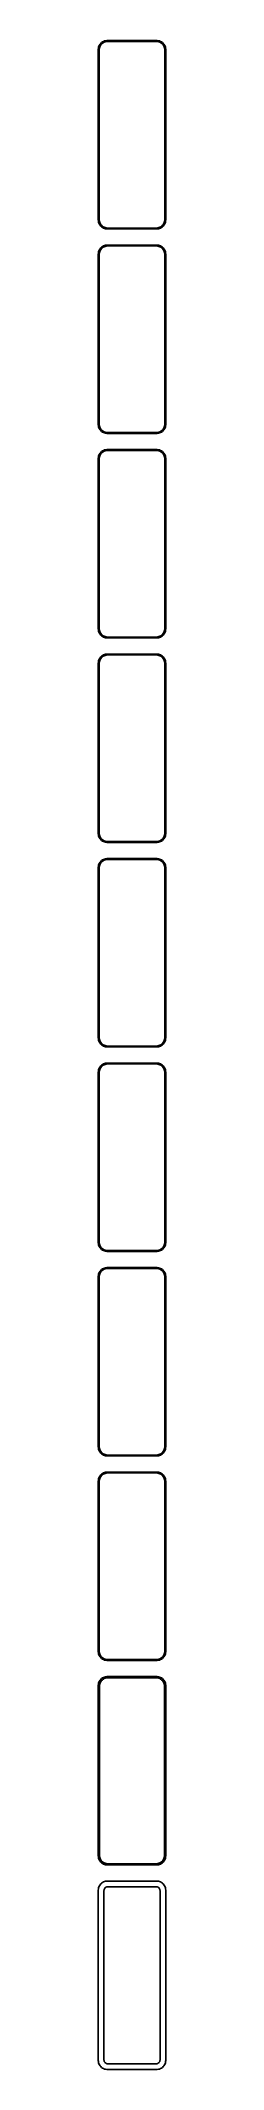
# Model space of a CAD drawing. Header units: metres. Extents: x -19 to 19, y 1088 to 2218.
import ezdxf

# ---------------------------------------------------------------- set-up
doc = ezdxf.new("R2010")
doc.units = ezdxf.units.M

msp = doc.modelspace()

# ---------------------------------------------------------------- linework, layer by layer
for p, q in [((-17.3948, 2216.92), (-17.7951, 2216.44)), ((-16.9371, 2217.35), (-17.3948, 2216.92)), ((-16.9626, 2216.5), (-16.5278, 2216.91)), ((-16.4291, 2217.72), (-16.9371, 2217.35)), ((-16.5278, 2216.91), (-16.0452, 2217.26)), ((-15.8789, 2218.02), (-16.4291, 2217.72)), ((-16.0452, 2217.26), (-15.5224, 2217.55)), ((-15.2951, 2218.26), (-15.8789, 2218.02)), ((-15.5224, 2217.55), (-14.9678, 2217.77)), ((-14.6869, 2218.41), (-15.2951, 2218.26)), ((-14.9678, 2217.77), (-14.3901, 2217.92)), ((-14.0639, 2218.49), (-14.6869, 2218.41)), ((-14.3901, 2217.92), (-13.7982, 2217.99)), ((14.0639, 2218.49), (-14.0639, 2218.49)), ((-13.7982, 2217.99), (13.7982, 2217.99)), ((13.7982, 2217.99), (14.3901, 2217.92)), ((14.6869, 2218.41), (14.0639, 2218.49)), ((14.3901, 2217.92), (14.9678, 2217.77)), ((15.2951, 2218.26), (14.6869, 2218.41)), ((14.9678, 2217.77), (15.5224, 2217.55)), ((15.8789, 2218.02), (15.2951, 2218.26)), ((15.5224, 2217.55), (16.0452, 2217.26)), ((16.4291, 2217.72), (15.8789, 2218.02)), ((16.0452, 2217.26), (16.5278, 2216.91)), ((16.9371, 2217.35), (16.4291, 2217.72)), ((16.5278, 2216.91), (16.9626, 2216.5)), ((17.3948, 2216.92), (16.9371, 2217.35)), ((17.7951, 2216.44), (17.3948, 2216.92)), ((-18.7106, 2214.13), (-18.75, 2213.5)), ((-18.75, 2213.5), (-18.75, 2118.5)), ((-18.5929, 2214.74), (-18.7106, 2214.13)), ((-18.3989, 2215.34), (-18.5929, 2214.74)), ((-18.1315, 2215.91), (-18.3989, 2215.34)), ((-18.25, 2213.25), (-18.2125, 2213.85)), ((-18.25, 2118.75), (-18.25, 2213.25)), ((-18.2125, 2213.85), (-18.1008, 2214.43)), ((-17.7951, 2216.44), (-18.1315, 2215.91)), ((-18.1008, 2214.43), (-17.9164, 2215)), ((-17.9164, 2215), (-17.6624, 2215.54)), ((-17.6624, 2215.54), (-17.3428, 2216.04)), ((-17.3428, 2216.04), (-16.9626, 2216.5)), ((16.9626, 2216.5), (17.3428, 2216.04)), ((17.3428, 2216.04), (17.6624, 2215.54)), ((17.6624, 2215.54), (17.9164, 2215)), ((18.1315, 2215.91), (17.7951, 2216.44)), ((17.9164, 2215), (18.1008, 2214.43)), ((18.1008, 2214.43), (18.2125, 2213.85)), ((18.3989, 2215.34), (18.1315, 2215.91)), ((18.2125, 2213.85), (18.25, 2213.25)), ((18.25, 2213.25), (18.25, 2118.75)), ((18.5929, 2214.74), (18.3989, 2215.34)), ((18.7106, 2214.13), (18.5929, 2214.74)), ((18.75, 2213.5), (18.7106, 2214.13)), ((18.75, 2118.5), (18.75, 2213.5)), ((-18.75, 2118.5), (-18.7106, 2117.87)), ((-18.7106, 2117.87), (-18.5929, 2117.26)), ((-18.5929, 2117.26), (-18.3989, 2116.66)), ((-18.3989, 2116.66), (-18.1315, 2116.09)), ((-18.2125, 2118.15), (-18.25, 2118.75)), ((-18.1008, 2117.57), (-18.2125, 2118.15)), ((-18.1315, 2116.09), (-17.7951, 2115.56)), ((-17.9164, 2117), (-18.1008, 2117.57)), ((-17.6624, 2116.46), (-17.9164, 2117)), ((-17.7951, 2115.56), (-17.3948, 2115.08)), ((-17.3428, 2115.96), (-17.6624, 2116.46)), ((-17.3948, 2115.08), (-16.9371, 2114.65)), ((-16.9626, 2115.5), (-17.3428, 2115.96)), ((-16.5278, 2115.09), (-16.9626, 2115.5)), ((-16.0452, 2114.74), (-16.5278, 2115.09)), ((16.5278, 2115.09), (16.0452, 2114.74)), ((16.9626, 2115.5), (16.5278, 2115.09)), ((16.9371, 2114.65), (17.3948, 2115.08)), ((17.3428, 2115.96), (16.9626, 2115.5)), ((17.6624, 2116.46), (17.3428, 2115.96)), ((17.3948, 2115.08), (17.7951, 2115.56)), ((17.9164, 2117), (17.6624, 2116.46)), ((17.7951, 2115.56), (18.1315, 2116.09)), ((18.1008, 2117.57), (17.9164, 2117)), ((18.2125, 2118.15), (18.1008, 2117.57)), ((18.1315, 2116.09), (18.3989, 2116.66)), ((18.25, 2118.75), (18.2125, 2118.15)), ((18.3989, 2116.66), (18.5929, 2117.26)), ((18.5929, 2117.26), (18.7106, 2117.87)), ((18.7106, 2117.87), (18.75, 2118.5)), ((-16.9371, 2114.65), (-16.4291, 2114.28)), ((-16.4291, 2103.72), (-16.9371, 2103.35)), ((-16.4291, 2114.28), (-15.8789, 2113.98)), ((-15.8789, 2104.02), (-16.4291, 2103.72)), ((-15.5224, 2114.45), (-16.0452, 2114.74)), ((-15.8789, 2113.98), (-15.2951, 2113.74)), ((-15.2951, 2104.26), (-15.8789, 2104.02)), ((-14.9678, 2114.23), (-15.5224, 2114.45)), ((-15.5224, 2103.55), (-14.9678, 2103.77)), ((-15.2951, 2113.74), (-14.6869, 2113.59)), ((-14.6869, 2104.41), (-15.2951, 2104.26)), ((-14.3901, 2114.08), (-14.9678, 2114.23)), ((-14.9678, 2103.77), (-14.3901, 2103.92)), ((-14.6869, 2113.59), (-14.0639, 2113.51)), ((-14.0639, 2104.49), (-14.6869, 2104.41)), ((-13.7982, 2114.01), (-14.3901, 2114.08)), ((-14.3901, 2103.92), (-13.7982, 2103.99)), ((-14.0639, 2113.51), (14.0639, 2113.51)), ((14.0639, 2104.49), (-14.0639, 2104.49)), ((13.7982, 2114.01), (-13.7982, 2114.01)), ((-13.7982, 2103.99), (13.7982, 2103.99)), ((14.3901, 2114.08), (13.7982, 2114.01)), ((13.7982, 2103.99), (14.3901, 2103.92)), ((14.0639, 2113.51), (14.6869, 2113.59)), ((14.6869, 2104.41), (14.0639, 2104.49)), ((14.9678, 2114.23), (14.3901, 2114.08)), ((14.3901, 2103.92), (14.9678, 2103.77)), ((14.6869, 2113.59), (15.2951, 2113.74)), ((15.2951, 2104.26), (14.6869, 2104.41)), ((15.5224, 2114.45), (14.9678, 2114.23)), ((14.9678, 2103.77), (15.5224, 2103.55)), ((15.2951, 2113.74), (15.8789, 2113.98)), ((15.8789, 2104.02), (15.2951, 2104.26)), ((16.0452, 2114.74), (15.5224, 2114.45)), ((15.8789, 2113.98), (16.4291, 2114.28)), ((16.4291, 2103.72), (15.8789, 2104.02)), ((16.4291, 2114.28), (16.9371, 2114.65)), ((16.9371, 2103.35), (16.4291, 2103.72)), ((-18.7106, 2100.13), (-18.75, 2099.5)), ((-18.75, 2099.5), (-18.75, 2004.5)), ((-18.5929, 2100.74), (-18.7106, 2100.13)), ((-18.3989, 2101.34), (-18.5929, 2100.74)), ((-18.1315, 2101.91), (-18.3989, 2101.34)), ((-18.25, 2099.25), (-18.2125, 2099.85)), ((-18.25, 2004.75), (-18.25, 2099.25)), ((-18.2125, 2099.85), (-18.1008, 2100.43)), ((-17.7951, 2102.44), (-18.1315, 2101.91)), ((-18.1008, 2100.43), (-17.9164, 2101)), ((-17.9164, 2101), (-17.6624, 2101.54)), ((-17.3948, 2102.92), (-17.7951, 2102.44)), ((-17.6624, 2101.54), (-17.3428, 2102.04)), ((-16.9371, 2103.35), (-17.3948, 2102.92)), ((-17.3428, 2102.04), (-16.9626, 2102.5)), ((-16.9626, 2102.5), (-16.5278, 2102.91)), ((-16.5278, 2102.91), (-16.0452, 2103.26)), ((-16.0452, 2103.26), (-15.5224, 2103.55)), ((15.5224, 2103.55), (16.0452, 2103.26)), ((16.0452, 2103.26), (16.5278, 2102.91)), ((16.5278, 2102.91), (16.9626, 2102.5)), ((17.3948, 2102.92), (16.9371, 2103.35)), ((16.9626, 2102.5), (17.3428, 2102.04)), ((17.3428, 2102.04), (17.6624, 2101.54)), ((17.7951, 2102.44), (17.3948, 2102.92)), ((17.6624, 2101.54), (17.9164, 2101)), ((18.1315, 2101.91), (17.7951, 2102.44)), ((17.9164, 2101), (18.1008, 2100.43)), ((18.1008, 2100.43), (18.2125, 2099.85)), ((18.3989, 2101.34), (18.1315, 2101.91)), ((18.2125, 2099.85), (18.25, 2099.25)), ((18.25, 2099.25), (18.25, 2004.75)), ((18.5929, 2100.74), (18.3989, 2101.34)), ((18.7106, 2100.13), (18.5929, 2100.74)), ((18.75, 2099.5), (18.7106, 2100.13)), ((18.75, 2004.5), (18.75, 2099.5)), ((-18.75, 2004.5), (-18.7106, 2003.87)), ((-18.7106, 2003.87), (-18.5929, 2003.26)), ((-18.5929, 2003.26), (-18.3989, 2002.66)), ((-18.3989, 2002.66), (-18.1315, 2002.09)), ((-18.2125, 2004.15), (-18.25, 2004.75)), ((-18.1008, 2003.57), (-18.2125, 2004.15)), ((-18.1315, 2002.09), (-17.7951, 2001.56)), ((-17.9164, 2003), (-18.1008, 2003.57)), ((-17.6624, 2002.46), (-17.9164, 2003)), ((-17.3428, 2001.96), (-17.6624, 2002.46)), ((-16.9626, 2001.5), (-17.3428, 2001.96)), ((17.3428, 2001.96), (16.9626, 2001.5)), ((17.6624, 2002.46), (17.3428, 2001.96)), ((17.9164, 2003), (17.6624, 2002.46)), ((17.7951, 2001.56), (18.1315, 2002.09)), ((18.1008, 2003.57), (17.9164, 2003)), ((18.2125, 2004.15), (18.1008, 2003.57)), ((18.1315, 2002.09), (18.3989, 2002.66)), ((18.25, 2004.75), (18.2125, 2004.15)), ((18.3989, 2002.66), (18.5929, 2003.26)), ((18.5929, 2003.26), (18.7106, 2003.87)), ((18.7106, 2003.87), (18.75, 2004.5)), ((-17.7951, 2001.56), (-17.3948, 2001.08)), ((-17.3948, 2001.08), (-16.9371, 2000.65)), ((-16.5278, 2001.09), (-16.9626, 2001.5)), ((-16.9371, 2000.65), (-16.4291, 2000.28)), ((-16.0452, 2000.74), (-16.5278, 2001.09)), ((-16.4291, 2000.28), (-15.8789, 1999.98)), ((-15.5224, 2000.45), (-16.0452, 2000.74)), ((-15.8789, 1999.98), (-15.2951, 1999.74)), ((-14.9678, 2000.23), (-15.5224, 2000.45)), ((-15.2951, 1999.74), (-14.6869, 1999.59)), ((-14.3901, 2000.08), (-14.9678, 2000.23)), ((-14.6869, 1999.59), (-14.0639, 1999.51)), ((-13.7982, 2000.01), (-14.3901, 2000.08)), ((-14.0639, 1999.51), (14.0639, 1999.51)), ((13.7982, 2000.01), (-13.7982, 2000.01)), ((14.3901, 2000.08), (13.7982, 2000.01)), ((14.0639, 1999.51), (14.6869, 1999.59)), ((14.9678, 2000.23), (14.3901, 2000.08)), ((14.6869, 1999.59), (15.2951, 1999.74)), ((15.5224, 2000.45), (14.9678, 2000.23)), ((15.2951, 1999.74), (15.8789, 1999.98)), ((16.0452, 2000.74), (15.5224, 2000.45)), ((15.8789, 1999.98), (16.4291, 2000.28)), ((16.5278, 2001.09), (16.0452, 2000.74)), ((16.4291, 2000.28), (16.9371, 2000.65)), ((16.9626, 2001.5), (16.5278, 2001.09)), ((16.9371, 2000.65), (17.3948, 2001.08)), ((17.3948, 2001.08), (17.7951, 2001.56)), ((-18.7106, 1986.13), (-18.75, 1985.5)), ((-18.75, 1985.5), (-18.75, 1890.5)), ((-18.5929, 1986.74), (-18.7106, 1986.13)), ((-18.3989, 1987.34), (-18.5929, 1986.74)), ((-18.1315, 1987.91), (-18.3989, 1987.34)), ((-18.25, 1985.25), (-18.2125, 1985.85)), ((-18.25, 1890.75), (-18.25, 1985.25)), ((-18.2125, 1985.85), (-18.1008, 1986.43)), ((-17.7951, 1988.44), (-18.1315, 1987.91)), ((-18.1008, 1986.43), (-17.9164, 1987)), ((-17.9164, 1987), (-17.6624, 1987.54)), ((-17.3948, 1988.92), (-17.7951, 1988.44)), ((-17.6624, 1987.54), (-17.3428, 1988.04)), ((-16.9371, 1989.35), (-17.3948, 1988.92)), ((-17.3428, 1988.04), (-16.9626, 1988.5)), ((-16.9626, 1988.5), (-16.5278, 1988.91)), ((-16.4291, 1989.72), (-16.9371, 1989.35)), ((-16.5278, 1988.91), (-16.0452, 1989.26)), ((-15.8789, 1990.02), (-16.4291, 1989.72)), ((-16.0452, 1989.26), (-15.5224, 1989.55)), ((-15.2951, 1990.26), (-15.8789, 1990.02)), ((-15.5224, 1989.55), (-14.9678, 1989.77)), ((-14.6869, 1990.41), (-15.2951, 1990.26)), ((-14.9678, 1989.77), (-14.3901, 1989.92)), ((-14.0639, 1990.49), (-14.6869, 1990.41)), ((-14.3901, 1989.92), (-13.7982, 1989.99)), ((14.0639, 1990.49), (-14.0639, 1990.49)), ((-13.7982, 1989.99), (13.7982, 1989.99)), ((13.7982, 1989.99), (14.3901, 1989.92)), ((14.6869, 1990.41), (14.0639, 1990.49)), ((14.3901, 1989.92), (14.9678, 1989.77)), ((15.2951, 1990.26), (14.6869, 1990.41)), ((14.9678, 1989.77), (15.5224, 1989.55)), ((15.8789, 1990.02), (15.2951, 1990.26)), ((15.5224, 1989.55), (16.0452, 1989.26)), ((16.4291, 1989.72), (15.8789, 1990.02)), ((16.0452, 1989.26), (16.5278, 1988.91)), ((16.9371, 1989.35), (16.4291, 1989.72)), ((16.5278, 1988.91), (16.9626, 1988.5)), ((17.3948, 1988.92), (16.9371, 1989.35)), ((16.9626, 1988.5), (17.3428, 1988.04)), ((17.3428, 1988.04), (17.6624, 1987.54)), ((17.7951, 1988.44), (17.3948, 1988.92)), ((17.6624, 1987.54), (17.9164, 1987)), ((18.1315, 1987.91), (17.7951, 1988.44)), ((17.9164, 1987), (18.1008, 1986.43)), ((18.1008, 1986.43), (18.2125, 1985.85)), ((18.3989, 1987.34), (18.1315, 1987.91)), ((18.2125, 1985.85), (18.25, 1985.25)), ((18.25, 1985.25), (18.25, 1890.75)), ((18.5929, 1986.74), (18.3989, 1987.34)), ((18.7106, 1986.13), (18.5929, 1986.74)), ((18.75, 1985.5), (18.7106, 1986.13)), ((18.75, 1890.5), (18.75, 1985.5)), ((-18.75, 1890.5), (-18.7106, 1889.87)), ((-18.7106, 1889.87), (-18.5929, 1889.26)), ((-18.5929, 1889.26), (-18.3989, 1888.66)), ((-18.2125, 1890.15), (-18.25, 1890.75)), ((-18.1008, 1889.57), (-18.2125, 1890.15)), ((-17.9164, 1889), (-18.1008, 1889.57)), ((-17.6624, 1888.46), (-17.9164, 1889)), ((17.9164, 1889), (17.6624, 1888.46)), ((18.1008, 1889.57), (17.9164, 1889)), ((18.2125, 1890.15), (18.1008, 1889.57)), ((18.25, 1890.75), (18.2125, 1890.15)), ((18.3989, 1888.66), (18.5929, 1889.26)), ((18.5929, 1889.26), (18.7106, 1889.87)), ((18.7106, 1889.87), (18.75, 1890.5)), ((-18.3989, 1888.66), (-18.1315, 1888.09)), ((-18.1315, 1888.09), (-17.7951, 1887.56)), ((-17.7951, 1887.56), (-17.3948, 1887.08)), ((-17.3428, 1887.96), (-17.6624, 1888.46)), ((-17.3948, 1887.08), (-16.9371, 1886.65)), ((-16.9626, 1887.5), (-17.3428, 1887.96)), ((-16.5278, 1887.09), (-16.9626, 1887.5)), ((-16.9371, 1886.65), (-16.4291, 1886.28)), ((-16.0452, 1886.74), (-16.5278, 1887.09)), ((-16.4291, 1886.28), (-15.8789, 1885.98)), ((-15.5224, 1886.45), (-16.0452, 1886.74)), ((-15.8789, 1885.98), (-15.2951, 1885.74)), ((-14.9678, 1886.23), (-15.5224, 1886.45)), ((-15.2951, 1885.74), (-14.6869, 1885.59)), ((-14.3901, 1886.08), (-14.9678, 1886.23)), ((-14.6869, 1885.59), (-14.0639, 1885.51)), ((-13.7982, 1886.01), (-14.3901, 1886.08)), ((-14.0639, 1885.51), (14.0639, 1885.51)), ((13.7982, 1886.01), (-13.7982, 1886.01)), ((14.3901, 1886.08), (13.7982, 1886.01)), ((14.0639, 1885.51), (14.6869, 1885.59)), ((14.9678, 1886.23), (14.3901, 1886.08)), ((14.6869, 1885.59), (15.2951, 1885.74)), ((15.5224, 1886.45), (14.9678, 1886.23)), ((15.2951, 1885.74), (15.8789, 1885.98)), ((16.0452, 1886.74), (15.5224, 1886.45)), ((15.8789, 1885.98), (16.4291, 1886.28)), ((16.5278, 1887.09), (16.0452, 1886.74)), ((16.4291, 1886.28), (16.9371, 1886.65)), ((16.9626, 1887.5), (16.5278, 1887.09)), ((16.9371, 1886.65), (17.3948, 1887.08)), ((17.3428, 1887.96), (16.9626, 1887.5)), ((17.6624, 1888.46), (17.3428, 1887.96)), ((17.3948, 1887.08), (17.7951, 1887.56)), ((17.7951, 1887.56), (18.1315, 1888.09)), ((18.1315, 1888.09), (18.3989, 1888.66)), ((-18.7106, 1872.13), (-18.75, 1871.5)), ((-18.75, 1871.5), (-18.75, 1776.5)), ((-18.5929, 1872.74), (-18.7106, 1872.13)), ((-18.3989, 1873.34), (-18.5929, 1872.74)), ((-18.1315, 1873.91), (-18.3989, 1873.34)), ((-18.25, 1871.25), (-18.2125, 1871.85)), ((-18.25, 1776.75), (-18.25, 1871.25)), ((-18.2125, 1871.85), (-18.1008, 1872.43)), ((-17.7951, 1874.44), (-18.1315, 1873.91)), ((-18.1008, 1872.43), (-17.9164, 1873)), ((-17.9164, 1873), (-17.6624, 1873.54)), ((-17.3948, 1874.92), (-17.7951, 1874.44)), ((-17.6624, 1873.54), (-17.3428, 1874.04)), ((-16.9371, 1875.35), (-17.3948, 1874.92)), ((-17.3428, 1874.04), (-16.9626, 1874.5)), ((-16.9626, 1874.5), (-16.5278, 1874.91)), ((-16.4291, 1875.72), (-16.9371, 1875.35)), ((-16.5278, 1874.91), (-16.0452, 1875.26)), ((-15.8789, 1876.02), (-16.4291, 1875.72)), ((-16.0452, 1875.26), (-15.5224, 1875.55)), ((-15.2951, 1876.26), (-15.8789, 1876.02)), ((-15.5224, 1875.55), (-14.9678, 1875.77)), ((-14.6869, 1876.41), (-15.2951, 1876.26)), ((-14.9678, 1875.77), (-14.3901, 1875.92)), ((-14.0639, 1876.49), (-14.6869, 1876.41)), ((-14.3901, 1875.92), (-13.7982, 1875.99)), ((14.0639, 1876.49), (-14.0639, 1876.49)), ((-13.7982, 1875.99), (13.7982, 1875.99)), ((13.7982, 1875.99), (14.3901, 1875.92)), ((14.6869, 1876.41), (14.0639, 1876.49)), ((14.3901, 1875.92), (14.9678, 1875.77)), ((15.2951, 1876.26), (14.6869, 1876.41)), ((14.9678, 1875.77), (15.5224, 1875.55)), ((15.8789, 1876.02), (15.2951, 1876.26)), ((15.5224, 1875.55), (16.0452, 1875.26)), ((16.4291, 1875.72), (15.8789, 1876.02)), ((16.0452, 1875.26), (16.5278, 1874.91)), ((16.9371, 1875.35), (16.4291, 1875.72)), ((16.5278, 1874.91), (16.9626, 1874.5)), ((17.3948, 1874.92), (16.9371, 1875.35)), ((16.9626, 1874.5), (17.3428, 1874.04)), ((17.3428, 1874.04), (17.6624, 1873.54)), ((17.7951, 1874.44), (17.3948, 1874.92)), ((17.6624, 1873.54), (17.9164, 1873)), ((18.1315, 1873.91), (17.7951, 1874.44)), ((17.9164, 1873), (18.1008, 1872.43)), ((18.1008, 1872.43), (18.2125, 1871.85)), ((18.3989, 1873.34), (18.1315, 1873.91)), ((18.2125, 1871.85), (18.25, 1871.25)), ((18.25, 1871.25), (18.25, 1776.75)), ((18.5929, 1872.74), (18.3989, 1873.34)), ((18.7106, 1872.13), (18.5929, 1872.74)), ((18.75, 1871.5), (18.7106, 1872.13)), ((18.75, 1776.5), (18.75, 1871.5)), ((-18.75, 1776.5), (-18.7106, 1775.87)), ((-18.7106, 1775.87), (-18.5929, 1775.26)), ((-18.2125, 1776.15), (-18.25, 1776.75)), ((-18.1008, 1775.57), (-18.2125, 1776.15)), ((18.2125, 1776.15), (18.1008, 1775.57)), ((18.25, 1776.75), (18.2125, 1776.15)), ((18.5929, 1775.26), (18.7106, 1775.87)), ((18.7106, 1775.87), (18.75, 1776.5)), ((-18.5929, 1775.26), (-18.3989, 1774.66)), ((-18.3989, 1774.66), (-18.1315, 1774.09)), ((-18.1315, 1774.09), (-17.7951, 1773.56)), ((-17.9164, 1775), (-18.1008, 1775.57)), ((-17.6624, 1774.46), (-17.9164, 1775)), ((-17.7951, 1773.56), (-17.3948, 1773.08)), ((-17.3428, 1773.96), (-17.6624, 1774.46)), ((-17.3948, 1773.08), (-16.9371, 1772.65)), ((-16.9626, 1773.5), (-17.3428, 1773.96)), ((-16.5278, 1773.09), (-16.9626, 1773.5)), ((-16.9371, 1772.65), (-16.4291, 1772.28)), ((-16.0452, 1772.74), (-16.5278, 1773.09)), ((-16.4291, 1772.28), (-15.8789, 1771.98)), ((-15.5224, 1772.45), (-16.0452, 1772.74)), ((-15.8789, 1771.98), (-15.2951, 1771.74)), ((-14.9678, 1772.23), (-15.5224, 1772.45)), ((-15.2951, 1771.74), (-14.6869, 1771.59)), ((-14.3901, 1772.08), (-14.9678, 1772.23)), ((-14.6869, 1771.59), (-14.0639, 1771.51)), ((-13.7982, 1772.01), (-14.3901, 1772.08)), ((-14.0639, 1771.51), (14.0639, 1771.51)), ((13.7982, 1772.01), (-13.7982, 1772.01)), ((14.3901, 1772.08), (13.7982, 1772.01)), ((14.0639, 1771.51), (14.6869, 1771.59)), ((14.9678, 1772.23), (14.3901, 1772.08)), ((14.6869, 1771.59), (15.2951, 1771.74)), ((15.5224, 1772.45), (14.9678, 1772.23)), ((15.2951, 1771.74), (15.8789, 1771.98)), ((16.0452, 1772.74), (15.5224, 1772.45)), ((15.8789, 1771.98), (16.4291, 1772.28)), ((16.5278, 1773.09), (16.0452, 1772.74)), ((16.4291, 1772.28), (16.9371, 1772.65)), ((16.9626, 1773.5), (16.5278, 1773.09)), ((16.9371, 1772.65), (17.3948, 1773.08)), ((17.3428, 1773.96), (16.9626, 1773.5)), ((17.6624, 1774.46), (17.3428, 1773.96)), ((17.3948, 1773.08), (17.7951, 1773.56)), ((17.9164, 1775), (17.6624, 1774.46)), ((17.7951, 1773.56), (18.1315, 1774.09)), ((18.1008, 1775.57), (17.9164, 1775)), ((18.1315, 1774.09), (18.3989, 1774.66)), ((18.3989, 1774.66), (18.5929, 1775.26)), ((-18.7106, 1758.13), (-18.75, 1757.5)), ((-18.75, 1757.5), (-18.75, 1662.5)), ((-18.5929, 1758.74), (-18.7106, 1758.13)), ((-18.3989, 1759.34), (-18.5929, 1758.74)), ((-18.1315, 1759.91), (-18.3989, 1759.34)), ((-18.25, 1757.25), (-18.2125, 1757.85)), ((-18.25, 1662.75), (-18.25, 1757.25)), ((-18.2125, 1757.85), (-18.1008, 1758.43)), ((-17.7951, 1760.44), (-18.1315, 1759.91)), ((-18.1008, 1758.43), (-17.9164, 1759)), ((-17.9164, 1759), (-17.6624, 1759.54)), ((-17.3948, 1760.92), (-17.7951, 1760.44)), ((-17.6624, 1759.54), (-17.3428, 1760.04)), ((-16.9371, 1761.35), (-17.3948, 1760.92)), ((-17.3428, 1760.04), (-16.9626, 1760.5)), ((-16.9626, 1760.5), (-16.5278, 1760.91)), ((-16.4291, 1761.72), (-16.9371, 1761.35)), ((-16.5278, 1760.91), (-16.0452, 1761.26)), ((-15.8789, 1762.02), (-16.4291, 1761.72)), ((-16.0452, 1761.26), (-15.5224, 1761.55)), ((-15.2951, 1762.26), (-15.8789, 1762.02)), ((-15.5224, 1761.55), (-14.9678, 1761.77)), ((-14.6869, 1762.41), (-15.2951, 1762.26)), ((-14.9678, 1761.77), (-14.3901, 1761.92)), ((-14.0639, 1762.49), (-14.6869, 1762.41)), ((-14.3901, 1761.92), (-13.7982, 1761.99)), ((14.0639, 1762.49), (-14.0639, 1762.49)), ((-13.7982, 1761.99), (13.7982, 1761.99)), ((13.7982, 1761.99), (14.3901, 1761.92)), ((14.6869, 1762.41), (14.0639, 1762.49)), ((14.3901, 1761.92), (14.9678, 1761.77)), ((15.2951, 1762.26), (14.6869, 1762.41)), ((14.9678, 1761.77), (15.5224, 1761.55)), ((15.8789, 1762.02), (15.2951, 1762.26)), ((15.5224, 1761.55), (16.0452, 1761.26)), ((16.4291, 1761.72), (15.8789, 1762.02)), ((16.0452, 1761.26), (16.5278, 1760.91)), ((16.9371, 1761.35), (16.4291, 1761.72)), ((16.5278, 1760.91), (16.9626, 1760.5)), ((17.3948, 1760.92), (16.9371, 1761.35)), ((16.9626, 1760.5), (17.3428, 1760.04)), ((17.3428, 1760.04), (17.6624, 1759.54)), ((17.7951, 1760.44), (17.3948, 1760.92)), ((17.6624, 1759.54), (17.9164, 1759)), ((18.1315, 1759.91), (17.7951, 1760.44)), ((17.9164, 1759), (18.1008, 1758.43)), ((18.1008, 1758.43), (18.2125, 1757.85)), ((18.3989, 1759.34), (18.1315, 1759.91)), ((18.2125, 1757.85), (18.25, 1757.25)), ((18.25, 1757.25), (18.25, 1662.75)), ((18.5929, 1758.74), (18.3989, 1759.34)), ((18.7106, 1758.13), (18.5929, 1758.74)), ((18.75, 1757.5), (18.7106, 1758.13)), ((18.75, 1662.5), (18.75, 1757.5)), ((-18.2125, 1662.15), (-18.25, 1662.75)), ((18.25, 1662.75), (18.2125, 1662.15)), ((-18.75, 1662.5), (-18.7106, 1661.87)), ((-18.7106, 1661.87), (-18.5929, 1661.26)), ((-18.5929, 1661.26), (-18.3989, 1660.66)), ((-18.3989, 1660.66), (-18.1315, 1660.09)), ((-18.1008, 1661.57), (-18.2125, 1662.15)), ((-18.1315, 1660.09), (-17.7951, 1659.56)), ((-17.9164, 1661), (-18.1008, 1661.57)), ((-17.6624, 1660.46), (-17.9164, 1661)), ((-17.7951, 1659.56), (-17.3948, 1659.08)), ((-17.3428, 1659.96), (-17.6624, 1660.46)), ((-17.3948, 1659.08), (-16.9371, 1658.65)), ((-16.9626, 1659.5), (-17.3428, 1659.96)), ((-16.5278, 1659.09), (-16.9626, 1659.5)), ((-16.9371, 1658.65), (-16.4291, 1658.28)), ((-16.0452, 1658.74), (-16.5278, 1659.09)), ((-16.4291, 1658.28), (-15.8789, 1657.98)), ((-15.5224, 1658.45), (-16.0452, 1658.74)), ((-15.8789, 1657.98), (-15.2951, 1657.74)), ((-14.9678, 1658.23), (-15.5224, 1658.45)), ((-15.2951, 1657.74), (-14.6869, 1657.59)), ((-14.3901, 1658.08), (-14.9678, 1658.23)), ((-14.6869, 1657.59), (-14.0639, 1657.51)), ((-13.7982, 1658.01), (-14.3901, 1658.08)), ((-14.0639, 1657.51), (14.0639, 1657.51)), ((13.7982, 1658.01), (-13.7982, 1658.01)), ((14.3901, 1658.08), (13.7982, 1658.01)), ((14.0639, 1657.51), (14.6869, 1657.59)), ((14.9678, 1658.23), (14.3901, 1658.08)), ((14.6869, 1657.59), (15.2951, 1657.74)), ((15.5224, 1658.45), (14.9678, 1658.23)), ((15.2951, 1657.74), (15.8789, 1657.98)), ((16.0452, 1658.74), (15.5224, 1658.45)), ((15.8789, 1657.98), (16.4291, 1658.28)), ((16.5278, 1659.09), (16.0452, 1658.74)), ((16.4291, 1658.28), (16.9371, 1658.65)), ((16.9626, 1659.5), (16.5278, 1659.09)), ((16.9371, 1658.65), (17.3948, 1659.08)), ((17.3428, 1659.96), (16.9626, 1659.5)), ((17.6624, 1660.46), (17.3428, 1659.96)), ((17.3948, 1659.08), (17.7951, 1659.56)), ((17.9164, 1661), (17.6624, 1660.46)), ((17.7951, 1659.56), (18.1315, 1660.09)), ((18.1008, 1661.57), (17.9164, 1661)), ((18.2125, 1662.15), (18.1008, 1661.57)), ((18.1315, 1660.09), (18.3989, 1660.66)), ((18.3989, 1660.66), (18.5929, 1661.26)), ((18.5929, 1661.26), (18.7106, 1661.87)), ((18.7106, 1661.87), (18.75, 1662.5)), ((-18.7106, 1644.13), (-18.75, 1643.5)), ((-18.75, 1643.5), (-18.75, 1548.5)), ((-18.5929, 1644.74), (-18.7106, 1644.13)), ((-18.3989, 1645.34), (-18.5929, 1644.74)), ((-18.1315, 1645.91), (-18.3989, 1645.34)), ((-18.25, 1643.25), (-18.2125, 1643.85)), ((-18.25, 1548.75), (-18.25, 1643.25)), ((-18.2125, 1643.85), (-18.1008, 1644.43)), ((-17.7951, 1646.44), (-18.1315, 1645.91)), ((-18.1008, 1644.43), (-17.9164, 1645)), ((-17.9164, 1645), (-17.6624, 1645.54)), ((-17.3948, 1646.92), (-17.7951, 1646.44)), ((-17.6624, 1645.54), (-17.3428, 1646.04)), ((-16.9371, 1647.35), (-17.3948, 1646.92)), ((-17.3428, 1646.04), (-16.9626, 1646.5)), ((-16.9626, 1646.5), (-16.5278, 1646.91)), ((-16.4291, 1647.72), (-16.9371, 1647.35)), ((-16.5278, 1646.91), (-16.0452, 1647.26)), ((-15.8789, 1648.02), (-16.4291, 1647.72)), ((-16.0452, 1647.26), (-15.5224, 1647.55)), ((-15.2951, 1648.26), (-15.8789, 1648.02)), ((-15.5224, 1647.55), (-14.9678, 1647.77)), ((-14.6869, 1648.41), (-15.2951, 1648.26)), ((-14.9678, 1647.77), (-14.3901, 1647.92)), ((-14.0639, 1648.49), (-14.6869, 1648.41)), ((-14.3901, 1647.92), (-13.7982, 1647.99)), ((14.0639, 1648.49), (-14.0639, 1648.49)), ((-13.7982, 1647.99), (13.7982, 1647.99)), ((13.7982, 1647.99), (14.3901, 1647.92)), ((14.6869, 1648.41), (14.0639, 1648.49)), ((14.3901, 1647.92), (14.9678, 1647.77)), ((15.2951, 1648.26), (14.6869, 1648.41)), ((14.9678, 1647.77), (15.5224, 1647.55)), ((15.8789, 1648.02), (15.2951, 1648.26)), ((15.5224, 1647.55), (16.0452, 1647.26)), ((16.4291, 1647.72), (15.8789, 1648.02)), ((16.0452, 1647.26), (16.5278, 1646.91)), ((16.9371, 1647.35), (16.4291, 1647.72)), ((16.5278, 1646.91), (16.9626, 1646.5)), ((17.3948, 1646.92), (16.9371, 1647.35)), ((16.9626, 1646.5), (17.3428, 1646.04)), ((17.3428, 1646.04), (17.6624, 1645.54)), ((17.7951, 1646.44), (17.3948, 1646.92)), ((17.6624, 1645.54), (17.9164, 1645)), ((18.1315, 1645.91), (17.7951, 1646.44)), ((17.9164, 1645), (18.1008, 1644.43)), ((18.1008, 1644.43), (18.2125, 1643.85)), ((18.3989, 1645.34), (18.1315, 1645.91)), ((18.2125, 1643.85), (18.25, 1643.25)), ((18.25, 1643.25), (18.25, 1548.75)), ((18.5929, 1644.74), (18.3989, 1645.34)), ((18.7106, 1644.13), (18.5929, 1644.74)), ((18.75, 1643.5), (18.7106, 1644.13)), ((18.75, 1548.5), (18.75, 1643.5)), ((-18.75, 1548.5), (-18.7106, 1547.87)), ((-18.7106, 1547.87), (-18.5929, 1547.26)), ((-18.5929, 1547.26), (-18.3989, 1546.66)), ((-18.3989, 1546.66), (-18.1315, 1546.09)), ((-18.2125, 1548.15), (-18.25, 1548.75)), ((-18.1008, 1547.57), (-18.2125, 1548.15)), ((-18.1315, 1546.09), (-17.7951, 1545.56)), ((-17.9164, 1547), (-18.1008, 1547.57)), ((-17.6624, 1546.46), (-17.9164, 1547)), ((-17.7951, 1545.56), (-17.3948, 1545.08)), ((-17.3428, 1545.96), (-17.6624, 1546.46)), ((-17.3948, 1545.08), (-16.9371, 1544.65)), ((-16.9626, 1545.5), (-17.3428, 1545.96)), ((-16.5278, 1545.09), (-16.9626, 1545.5)), ((-16.9371, 1544.65), (-16.4291, 1544.28)), ((-16.0452, 1544.74), (-16.5278, 1545.09)), ((-16.4291, 1544.28), (-15.8789, 1543.98)), ((-15.5224, 1544.45), (-16.0452, 1544.74)), ((-15.8789, 1543.98), (-15.2951, 1543.74)), ((-14.9678, 1544.23), (-15.5224, 1544.45)), ((-15.2951, 1543.74), (-14.6869, 1543.59)), ((-14.3901, 1544.08), (-14.9678, 1544.23)), ((-14.6869, 1543.59), (-14.0639, 1543.51)), ((-13.7982, 1544.01), (-14.3901, 1544.08)), ((-14.0639, 1543.51), (14.0639, 1543.51)), ((13.7982, 1544.01), (-13.7982, 1544.01)), ((14.3901, 1544.08), (13.7982, 1544.01)), ((14.0639, 1543.51), (14.6869, 1543.59)), ((14.9678, 1544.23), (14.3901, 1544.08)), ((14.6869, 1543.59), (15.2951, 1543.74)), ((15.5224, 1544.45), (14.9678, 1544.23)), ((15.2951, 1543.74), (15.8789, 1543.98)), ((16.0452, 1544.74), (15.5224, 1544.45)), ((15.8789, 1543.98), (16.4291, 1544.28)), ((16.5278, 1545.09), (16.0452, 1544.74)), ((16.4291, 1544.28), (16.9371, 1544.65)), ((16.9626, 1545.5), (16.5278, 1545.09)), ((16.9371, 1544.65), (17.3948, 1545.08)), ((17.3428, 1545.96), (16.9626, 1545.5)), ((17.6624, 1546.46), (17.3428, 1545.96)), ((17.3948, 1545.08), (17.7951, 1545.56)), ((17.9164, 1547), (17.6624, 1546.46)), ((17.7951, 1545.56), (18.1315, 1546.09)), ((18.1008, 1547.57), (17.9164, 1547)), ((18.2125, 1548.15), (18.1008, 1547.57)), ((18.1315, 1546.09), (18.3989, 1546.66)), ((18.25, 1548.75), (18.2125, 1548.15)), ((18.3989, 1546.66), (18.5929, 1547.26)), ((18.5929, 1547.26), (18.7106, 1547.87)), ((18.7106, 1547.87), (18.75, 1548.5)), ((-18.7106, 1530.13), (-18.75, 1529.5)), ((-18.75, 1529.5), (-18.75, 1434.5)), ((-18.5929, 1530.74), (-18.7106, 1530.13)), ((-18.3989, 1531.34), (-18.5929, 1530.74)), ((-18.1315, 1531.91), (-18.3989, 1531.34)), ((-18.25, 1529.25), (-18.2125, 1529.85)), ((-18.25, 1434.75), (-18.25, 1529.25)), ((-18.2125, 1529.85), (-18.1008, 1530.43)), ((-17.7951, 1532.44), (-18.1315, 1531.91)), ((-18.1008, 1530.43), (-17.9164, 1531)), ((-17.9164, 1531), (-17.6624, 1531.54)), ((-17.3948, 1532.92), (-17.7951, 1532.44)), ((-17.6624, 1531.54), (-17.3428, 1532.04)), ((-16.9371, 1533.35), (-17.3948, 1532.92)), ((-17.3428, 1532.04), (-16.9626, 1532.5)), ((-16.9626, 1532.5), (-16.5278, 1532.91)), ((-16.4291, 1533.72), (-16.9371, 1533.35)), ((-16.5278, 1532.91), (-16.0452, 1533.26)), ((-15.8789, 1534.02), (-16.4291, 1533.72)), ((-16.0452, 1533.26), (-15.5224, 1533.55)), ((-15.2951, 1534.26), (-15.8789, 1534.02)), ((-15.5224, 1533.55), (-14.9678, 1533.77)), ((-14.6869, 1534.41), (-15.2951, 1534.26)), ((-14.9678, 1533.77), (-14.3901, 1533.92)), ((-14.0639, 1534.49), (-14.6869, 1534.41)), ((-14.3901, 1533.92), (-13.7982, 1533.99)), ((14.0639, 1534.49), (-14.0639, 1534.49)), ((-13.7982, 1533.99), (13.7982, 1533.99)), ((13.7982, 1533.99), (14.3901, 1533.92)), ((14.6869, 1534.41), (14.0639, 1534.49)), ((14.3901, 1533.92), (14.9678, 1533.77)), ((15.2951, 1534.26), (14.6869, 1534.41)), ((14.9678, 1533.77), (15.5224, 1533.55)), ((15.8789, 1534.02), (15.2951, 1534.26)), ((15.5224, 1533.55), (16.0452, 1533.26)), ((16.4291, 1533.72), (15.8789, 1534.02)), ((16.0452, 1533.26), (16.5278, 1532.91)), ((16.9371, 1533.35), (16.4291, 1533.72)), ((16.5278, 1532.91), (16.9626, 1532.5)), ((17.3948, 1532.92), (16.9371, 1533.35)), ((16.9626, 1532.5), (17.3428, 1532.04)), ((17.3428, 1532.04), (17.6624, 1531.54)), ((17.7951, 1532.44), (17.3948, 1532.92)), ((17.6624, 1531.54), (17.9164, 1531)), ((18.1315, 1531.91), (17.7951, 1532.44)), ((17.9164, 1531), (18.1008, 1530.43)), ((18.1008, 1530.43), (18.2125, 1529.85)), ((18.3989, 1531.34), (18.1315, 1531.91)), ((18.2125, 1529.85), (18.25, 1529.25)), ((18.25, 1529.25), (18.25, 1434.75)), ((18.5929, 1530.74), (18.3989, 1531.34)), ((18.7106, 1530.13), (18.5929, 1530.74)), ((18.75, 1529.5), (18.7106, 1530.13)), ((18.75, 1434.5), (18.75, 1529.5)), ((-18.75, 1434.5), (-18.7106, 1433.87)), ((-18.7106, 1433.87), (-18.5929, 1433.26)), ((-18.5929, 1433.26), (-18.3989, 1432.66)), ((-18.3989, 1432.66), (-18.1315, 1432.09)), ((-18.2125, 1434.15), (-18.25, 1434.75)), ((-18.1008, 1433.57), (-18.2125, 1434.15)), ((-18.1315, 1432.09), (-17.7951, 1431.56)), ((-17.9164, 1433), (-18.1008, 1433.57)), ((-17.6624, 1432.46), (-17.9164, 1433)), ((-17.7951, 1431.56), (-17.3948, 1431.08)), ((-17.3428, 1431.96), (-17.6624, 1432.46)), ((-17.3948, 1431.08), (-16.9371, 1430.65)), ((-16.9626, 1431.5), (-17.3428, 1431.96)), ((-16.5278, 1431.09), (-16.9626, 1431.5)), ((-16.9371, 1430.65), (-16.4291, 1430.28)), ((-16.0452, 1430.74), (-16.5278, 1431.09)), ((-16.4291, 1430.28), (-15.8789, 1429.98)), ((-15.5224, 1430.45), (-16.0452, 1430.74)), ((-15.8789, 1429.98), (-15.2951, 1429.74)), ((-14.9678, 1430.23), (-15.5224, 1430.45)), ((-15.2951, 1429.74), (-14.6869, 1429.59)), ((-14.3901, 1430.08), (-14.9678, 1430.23)), ((-14.6869, 1429.59), (-14.0639, 1429.51)), ((-13.7982, 1430.01), (-14.3901, 1430.08)), ((-14.0639, 1429.51), (14.0639, 1429.51)), ((13.7982, 1430.01), (-13.7982, 1430.01)), ((14.3901, 1430.08), (13.7982, 1430.01)), ((14.0639, 1429.51), (14.6869, 1429.59)), ((14.9678, 1430.23), (14.3901, 1430.08)), ((14.6869, 1429.59), (15.2951, 1429.74)), ((15.5224, 1430.45), (14.9678, 1430.23)), ((15.2951, 1429.74), (15.8789, 1429.98)), ((16.0452, 1430.74), (15.5224, 1430.45)), ((15.8789, 1429.98), (16.4291, 1430.28)), ((16.5278, 1431.09), (16.0452, 1430.74)), ((16.4291, 1430.28), (16.9371, 1430.65)), ((16.9626, 1431.5), (16.5278, 1431.09)), ((16.9371, 1430.65), (17.3948, 1431.08)), ((17.3428, 1431.96), (16.9626, 1431.5)), ((17.6624, 1432.46), (17.3428, 1431.96)), ((17.3948, 1431.08), (17.7951, 1431.56)), ((17.9164, 1433), (17.6624, 1432.46)), ((17.7951, 1431.56), (18.1315, 1432.09)), ((18.1008, 1433.57), (17.9164, 1433)), ((18.2125, 1434.15), (18.1008, 1433.57)), ((18.1315, 1432.09), (18.3989, 1432.66)), ((18.25, 1434.75), (18.2125, 1434.15)), ((18.3989, 1432.66), (18.5929, 1433.26)), ((18.5929, 1433.26), (18.7106, 1433.87)), ((18.7106, 1433.87), (18.75, 1434.5)), ((-18.7106, 1416.13), (-18.75, 1415.5)), ((-18.75, 1415.5), (-18.75, 1320.5)), ((-18.5929, 1416.74), (-18.7106, 1416.13)), ((-18.3989, 1417.34), (-18.5929, 1416.74)), ((-18.1315, 1417.91), (-18.3989, 1417.34)), ((-18.25, 1415.25), (-18.2125, 1415.85)), ((-18.25, 1320.75), (-18.25, 1415.25)), ((-18.2125, 1415.85), (-18.1008, 1416.43)), ((-17.7951, 1418.44), (-18.1315, 1417.91)), ((-18.1008, 1416.43), (-17.9164, 1417)), ((-17.9164, 1417), (-17.6624, 1417.54)), ((-17.3948, 1418.92), (-17.7951, 1418.44)), ((-17.6624, 1417.54), (-17.3428, 1418.04)), ((-16.9371, 1419.35), (-17.3948, 1418.92)), ((-17.3428, 1418.04), (-16.9626, 1418.5)), ((-16.9626, 1418.5), (-16.5278, 1418.91)), ((-16.4291, 1419.72), (-16.9371, 1419.35)), ((-16.5278, 1418.91), (-16.0452, 1419.26)), ((-15.8789, 1420.02), (-16.4291, 1419.72)), ((-16.0452, 1419.26), (-15.5224, 1419.55)), ((-15.2951, 1420.26), (-15.8789, 1420.02)), ((-15.5224, 1419.55), (-14.9678, 1419.77)), ((-14.6869, 1420.41), (-15.2951, 1420.26)), ((-14.9678, 1419.77), (-14.3901, 1419.92)), ((-14.0639, 1420.49), (-14.6869, 1420.41)), ((-14.3901, 1419.92), (-13.7982, 1419.99)), ((14.0639, 1420.49), (-14.0639, 1420.49)), ((-13.7982, 1419.99), (13.7982, 1419.99)), ((13.7982, 1419.99), (14.3901, 1419.92)), ((14.6869, 1420.41), (14.0639, 1420.49)), ((14.3901, 1419.92), (14.9678, 1419.77)), ((15.2951, 1420.26), (14.6869, 1420.41)), ((14.9678, 1419.77), (15.5224, 1419.55)), ((15.8789, 1420.02), (15.2951, 1420.26)), ((15.5224, 1419.55), (16.0452, 1419.26)), ((16.4291, 1419.72), (15.8789, 1420.02)), ((16.0452, 1419.26), (16.5278, 1418.91)), ((16.9371, 1419.35), (16.4291, 1419.72)), ((16.5278, 1418.91), (16.9626, 1418.5)), ((17.3948, 1418.92), (16.9371, 1419.35)), ((16.9626, 1418.5), (17.3428, 1418.04)), ((17.3428, 1418.04), (17.6624, 1417.54)), ((17.7951, 1418.44), (17.3948, 1418.92)), ((17.6624, 1417.54), (17.9164, 1417)), ((18.1315, 1417.91), (17.7951, 1418.44)), ((17.9164, 1417), (18.1008, 1416.43)), ((18.1008, 1416.43), (18.2125, 1415.85)), ((18.3989, 1417.34), (18.1315, 1417.91)), ((18.2125, 1415.85), (18.25, 1415.25)), ((18.25, 1415.25), (18.25, 1320.75)), ((18.5929, 1416.74), (18.3989, 1417.34)), ((18.7106, 1416.13), (18.5929, 1416.74)), ((18.75, 1415.5), (18.7106, 1416.13)), ((18.75, 1320.5), (18.75, 1415.5)), ((-18.75, 1320.5), (-18.7106, 1319.87)), ((-18.7106, 1319.87), (-18.5929, 1319.26)), ((-18.5929, 1319.26), (-18.3989, 1318.66)), ((-18.3989, 1318.66), (-18.1315, 1318.09)), ((-18.2125, 1320.15), (-18.25, 1320.75)), ((-18.1008, 1319.57), (-18.2125, 1320.15)), ((-18.1315, 1318.09), (-17.7951, 1317.56)), ((-17.9164, 1319), (-18.1008, 1319.57)), ((-17.6624, 1318.46), (-17.9164, 1319)), ((-17.7951, 1317.56), (-17.3948, 1317.08)), ((-17.3428, 1317.96), (-17.6624, 1318.46)), ((-17.3948, 1317.08), (-16.9371, 1316.65)), ((-16.9626, 1317.5), (-17.3428, 1317.96)), ((-16.5278, 1317.09), (-16.9626, 1317.5)), ((-16.9371, 1316.65), (-16.4291, 1316.28)), ((-16.0452, 1316.74), (-16.5278, 1317.09)), ((-16.4291, 1316.28), (-15.8789, 1315.98)), ((-15.5224, 1316.45), (-16.0452, 1316.74)), ((-15.8789, 1315.98), (-15.2951, 1315.74)), ((-14.9678, 1316.23), (-15.5224, 1316.45)), ((-15.2951, 1315.74), (-14.6869, 1315.59)), ((-14.3901, 1316.08), (-14.9678, 1316.23)), ((-14.6869, 1315.59), (-14.0639, 1315.51)), ((-13.7982, 1316.01), (-14.3901, 1316.08)), ((-14.0639, 1315.51), (14.0639, 1315.51)), ((13.7982, 1316.01), (-13.7982, 1316.01)), ((14.3901, 1316.08), (13.7982, 1316.01)), ((14.0639, 1315.51), (14.6869, 1315.59)), ((14.9678, 1316.23), (14.3901, 1316.08)), ((14.6869, 1315.59), (15.2951, 1315.74)), ((15.5224, 1316.45), (14.9678, 1316.23)), ((15.2951, 1315.74), (15.8789, 1315.98)), ((16.0452, 1316.74), (15.5224, 1316.45)), ((15.8789, 1315.98), (16.4291, 1316.28)), ((16.5278, 1317.09), (16.0452, 1316.74)), ((16.4291, 1316.28), (16.9371, 1316.65)), ((16.9626, 1317.5), (16.5278, 1317.09)), ((16.9371, 1316.65), (17.3948, 1317.08)), ((17.3428, 1317.96), (16.9626, 1317.5)), ((17.6624, 1318.46), (17.3428, 1317.96)), ((17.3948, 1317.08), (17.7951, 1317.56)), ((17.9164, 1319), (17.6624, 1318.46)), ((17.7951, 1317.56), (18.1315, 1318.09)), ((18.1008, 1319.57), (17.9164, 1319)), ((18.2125, 1320.15), (18.1008, 1319.57)), ((18.1315, 1318.09), (18.3989, 1318.66)), ((18.25, 1320.75), (18.2125, 1320.15)), ((18.3989, 1318.66), (18.5929, 1319.26)), ((18.5929, 1319.26), (18.7106, 1319.87)), ((18.7106, 1319.87), (18.75, 1320.5)), ((-18.7106, 1302.13), (-18.75, 1301.5)), ((-18.75, 1301.5), (-18.75, 1206.5)), ((-18.5929, 1302.74), (-18.7106, 1302.13)), ((-18.3989, 1303.34), (-18.5929, 1302.74)), ((-18.1315, 1303.91), (-18.3989, 1303.34)), ((-17.7951, 1304.44), (-18.1315, 1303.91)), ((-18.0784, 1301.25), (-18.0423, 1301.82)), ((-18.0784, 1206.75), (-18.0784, 1301.25)), ((-18.0423, 1301.82), (-17.9346, 1302.39)), ((-17.9346, 1302.39), (-17.7569, 1302.94)), ((-17.3948, 1304.92), (-17.7951, 1304.44)), ((-17.7569, 1302.94), (-17.5121, 1303.46)), ((-17.5121, 1303.46), (-17.204, 1303.94)), ((-16.9371, 1305.35), (-17.3948, 1304.92)), ((-17.204, 1303.94), (-16.8375, 1304.38)), ((-16.4291, 1305.72), (-16.9371, 1305.35)), ((-16.8375, 1304.38), (-16.4184, 1304.78)), ((-15.8789, 1306.02), (-16.4291, 1305.72)), ((-16.4184, 1304.78), (-15.9532, 1305.12)), ((-15.9532, 1305.12), (-15.4494, 1305.39)), ((-15.2951, 1306.26), (-15.8789, 1306.02)), ((-15.4494, 1305.39), (-14.9148, 1305.6)), ((-14.6869, 1306.41), (-15.2951, 1306.26)), ((-14.9148, 1305.6), (-14.3579, 1305.75)), ((-14.0639, 1306.49), (-14.6869, 1306.41)), ((-14.3579, 1305.75), (-13.7875, 1305.82)), ((14.0639, 1306.49), (-14.0639, 1306.49)), ((-13.7875, 1305.82), (13.7875, 1305.82)), ((13.7875, 1305.82), (14.3579, 1305.75)), ((14.6869, 1306.41), (14.0639, 1306.49)), ((14.3579, 1305.75), (14.9148, 1305.6)), ((15.2951, 1306.26), (14.6869, 1306.41)), ((14.9148, 1305.6), (15.4494, 1305.39)), ((15.8789, 1306.02), (15.2951, 1306.26)), ((15.4494, 1305.39), (15.9532, 1305.12)), ((16.4291, 1305.72), (15.8789, 1306.02)), ((15.9532, 1305.12), (16.4184, 1304.78)), ((16.4184, 1304.78), (16.8375, 1304.38)), ((16.9371, 1305.35), (16.4291, 1305.72)), ((16.8375, 1304.38), (17.204, 1303.94)), ((17.3948, 1304.92), (16.9371, 1305.35)), ((17.204, 1303.94), (17.5121, 1303.46)), ((17.7951, 1304.44), (17.3948, 1304.92)), ((17.5121, 1303.46), (17.7569, 1302.94)), ((17.7569, 1302.94), (17.9346, 1302.39)), ((18.1315, 1303.91), (17.7951, 1304.44)), ((17.9346, 1302.39), (18.0423, 1301.82)), ((18.0423, 1301.82), (18.0784, 1301.25)), ((18.0784, 1301.25), (18.0784, 1206.75)), ((18.3989, 1303.34), (18.1315, 1303.91)), ((18.5929, 1302.74), (18.3989, 1303.34)), ((18.7106, 1302.13), (18.5929, 1302.74)), ((18.75, 1301.5), (18.7106, 1302.13)), ((18.75, 1206.5), (18.75, 1301.5)), ((-18.75, 1206.5), (-18.7106, 1205.87)), ((-18.7106, 1205.87), (-18.5929, 1205.26)), ((-18.5929, 1205.26), (-18.3989, 1204.66)), ((-18.3989, 1204.66), (-18.1315, 1204.09)), ((-18.1315, 1204.09), (-17.7951, 1203.56)), ((-18.0423, 1206.18), (-18.0784, 1206.75)), ((-17.9346, 1205.61), (-18.0423, 1206.18)), ((-17.7569, 1205.06), (-17.9346, 1205.61)), ((-17.7951, 1203.56), (-17.3948, 1203.08)), ((-17.5121, 1204.54), (-17.7569, 1205.06)), ((-17.204, 1204.06), (-17.5121, 1204.54)), ((-17.3948, 1203.08), (-16.9371, 1202.65)), ((-16.8375, 1203.62), (-17.204, 1204.06)), ((-16.9371, 1202.65), (-16.4291, 1202.28)), ((-16.4184, 1203.22), (-16.8375, 1203.62)), ((-16.4291, 1202.28), (-15.8789, 1201.98)), ((-15.9532, 1202.88), (-16.4184, 1203.22)), ((-15.4494, 1202.61), (-15.9532, 1202.88)), ((-15.8789, 1201.98), (-15.2951, 1201.74)), ((-14.9148, 1202.4), (-15.4494, 1202.61)), ((-15.2951, 1201.74), (-14.6869, 1201.59)), ((-14.3579, 1202.25), (-14.9148, 1202.4)), ((-14.6869, 1201.59), (-14.0639, 1201.51)), ((-13.7875, 1202.18), (-14.3579, 1202.25)), ((-14.0639, 1201.51), (14.0639, 1201.51)), ((13.7875, 1202.18), (-13.7875, 1202.18)), ((14.3579, 1202.25), (13.7875, 1202.18)), ((14.0639, 1201.51), (14.6869, 1201.59)), ((14.9148, 1202.4), (14.3579, 1202.25)), ((14.6869, 1201.59), (15.2951, 1201.74)), ((15.4494, 1202.61), (14.9148, 1202.4)), ((15.2951, 1201.74), (15.8789, 1201.98)), ((15.9532, 1202.88), (15.4494, 1202.61)), ((15.8789, 1201.98), (16.4291, 1202.28)), ((16.4184, 1203.22), (15.9532, 1202.88)), ((16.8375, 1203.62), (16.4184, 1203.22)), ((16.4291, 1202.28), (16.9371, 1202.65)), ((17.204, 1204.06), (16.8375, 1203.62)), ((16.9371, 1202.65), (17.3948, 1203.08)), ((17.5121, 1204.54), (17.204, 1204.06)), ((17.3948, 1203.08), (17.7951, 1203.56)), ((17.7569, 1205.06), (17.5121, 1204.54)), ((17.9346, 1205.61), (17.7569, 1205.06)), ((17.7951, 1203.56), (18.1315, 1204.09)), ((18.0423, 1206.18), (17.9346, 1205.61)), ((18.0784, 1206.75), (18.0423, 1206.18)), ((18.1315, 1204.09), (18.3989, 1204.66)), ((18.3989, 1204.66), (18.5929, 1205.26)), ((18.5929, 1205.26), (18.7106, 1205.87)), ((18.7106, 1205.87), (18.75, 1206.5)), ((-18.7106, 1188.13), (-18.75, 1187.5)), ((-18.5929, 1188.74), (-18.7106, 1188.13)), ((-18.3989, 1189.34), (-18.5929, 1188.74)), ((-18.1315, 1189.91), (-18.3989, 1189.34)), ((-17.7951, 1190.44), (-18.1315, 1189.91)), ((-17.3948, 1190.92), (-17.7951, 1190.44)), ((-16.9371, 1191.35), (-17.3948, 1190.92)), ((-16.4291, 1191.72), (-16.9371, 1191.35)), ((-15.8789, 1192.02), (-16.4291, 1191.72)), ((-15.2951, 1192.26), (-15.8789, 1192.02)), ((-15.593, 1187.51), (-15.5434, 1187.77)), ((-15.5434, 1187.77), (-15.4615, 1188.03)), ((-15.4615, 1188.03), (-15.3487, 1188.27)), ((-15.3487, 1188.27), (-15.2067, 1188.49)), ((-14.6869, 1192.41), (-15.2951, 1192.26)), ((-15.2067, 1188.49), (-15.0378, 1188.69)), ((-15.0378, 1188.69), (-14.8447, 1188.88)), ((-14.8447, 1188.88), (-14.6304, 1189.03)), ((-14.0639, 1192.49), (-14.6869, 1192.41)), ((-14.6304, 1189.03), (-14.3982, 1189.16)), ((-14.3982, 1189.16), (-14.1519, 1189.26)), ((-14.1519, 1189.26), (-13.8953, 1189.32)), ((14.0639, 1192.49), (-14.0639, 1192.49)), ((-13.8953, 1189.32), (-13.6325, 1189.36)), ((-13.6325, 1189.36), (13.6325, 1189.36)), ((13.6325, 1189.36), (13.8953, 1189.32)), ((13.8953, 1189.32), (14.1519, 1189.26)), ((14.6869, 1192.41), (14.0639, 1192.49)), ((14.1519, 1189.26), (14.3982, 1189.16)), ((14.3982, 1189.16), (14.6304, 1189.03)), ((14.6304, 1189.03), (14.8447, 1188.88)), ((15.2951, 1192.26), (14.6869, 1192.41)), ((14.8447, 1188.88), (15.0378, 1188.69)), ((15.0378, 1188.69), (15.2067, 1188.49)), ((15.2067, 1188.49), (15.3487, 1188.27)), ((15.8789, 1192.02), (15.2951, 1192.26)), ((15.3487, 1188.27), (15.4615, 1188.03)), ((15.4615, 1188.03), (15.5434, 1187.77)), ((15.5434, 1187.77), (15.593, 1187.51)), ((16.4291, 1191.72), (15.8789, 1192.02)), ((16.9371, 1191.35), (16.4291, 1191.72)), ((17.3948, 1190.92), (16.9371, 1191.35)), ((17.7951, 1190.44), (17.3948, 1190.92)), ((18.1315, 1189.91), (17.7951, 1190.44)), ((18.3989, 1189.34), (18.1315, 1189.91)), ((18.5929, 1188.74), (18.3989, 1189.34)), ((18.7106, 1188.13), (18.5929, 1188.74)), ((18.75, 1187.5), (18.7106, 1188.13)), ((-18.75, 1187.5), (-18.75, 1092.5)), ((-15.6096, 1187.25), (-15.593, 1187.51)), ((-15.6096, 1092.75), (-15.6096, 1187.25)), ((15.593, 1187.51), (15.6096, 1187.25)), ((15.6096, 1187.25), (15.6096, 1092.75)), ((18.75, 1092.5), (18.75, 1187.5)), ((-18.75, 1092.5), (-18.7106, 1091.87)), ((-18.7106, 1091.87), (-18.5929, 1091.26)), ((-18.5929, 1091.26), (-18.3989, 1090.66)), ((-18.3989, 1090.66), (-18.1315, 1090.09)), ((-18.1315, 1090.09), (-17.7951, 1089.56)), ((-17.7951, 1089.56), (-17.3948, 1089.08)), ((-17.3948, 1089.08), (-16.9371, 1088.65)), ((-16.9371, 1088.65), (-16.4291, 1088.28)), ((-16.4291, 1088.28), (-15.8789, 1087.98)), ((-15.8789, 1087.98), (-15.2951, 1087.74)), ((-15.593, 1092.49), (-15.6096, 1092.75)), ((-15.5434, 1092.23), (-15.593, 1092.49)), ((-15.4615, 1091.97), (-15.5434, 1092.23)), ((-15.3487, 1091.73), (-15.4615, 1091.97)), ((-15.2067, 1091.51), (-15.3487, 1091.73)), ((-15.2951, 1087.74), (-14.6869, 1087.59)), ((-15.0378, 1091.31), (-15.2067, 1091.51)), ((-14.8447, 1091.12), (-15.0378, 1091.31)), ((-14.6304, 1090.97), (-14.8447, 1091.12)), ((-14.6869, 1087.59), (-14.0639, 1087.51)), ((-14.3982, 1090.84), (-14.6304, 1090.97)), ((-14.1519, 1090.74), (-14.3982, 1090.84)), ((-13.8953, 1090.68), (-14.1519, 1090.74)), ((-14.0639, 1087.51), (14.0639, 1087.51)), ((-13.6325, 1090.64), (-13.8953, 1090.68)), ((13.6325, 1090.64), (-13.6325, 1090.64)), ((13.8953, 1090.68), (13.6325, 1090.64)), ((14.1519, 1090.74), (13.8953, 1090.68)), ((14.0639, 1087.51), (14.6869, 1087.59)), ((14.3982, 1090.84), (14.1519, 1090.74)), ((14.6304, 1090.97), (14.3982, 1090.84)), ((14.8447, 1091.12), (14.6304, 1090.97)), ((14.6869, 1087.59), (15.2951, 1087.74)), ((15.0378, 1091.31), (14.8447, 1091.12)), ((15.2067, 1091.51), (15.0378, 1091.31)), ((15.3487, 1091.73), (15.2067, 1091.51)), ((15.2951, 1087.74), (15.8789, 1087.98)), ((15.4615, 1091.97), (15.3487, 1091.73)), ((15.5434, 1092.23), (15.4615, 1091.97)), ((15.593, 1092.49), (15.5434, 1092.23)), ((15.6096, 1092.75), (15.593, 1092.49)), ((15.8789, 1087.98), (16.4291, 1088.28)), ((16.4291, 1088.28), (16.9371, 1088.65)), ((16.9371, 1088.65), (17.3948, 1089.08)), ((17.3948, 1089.08), (17.7951, 1089.56)), ((17.7951, 1089.56), (18.1315, 1090.09)), ((18.1315, 1090.09), (18.3989, 1090.66)), ((18.3989, 1090.66), (18.5929, 1091.26)), ((18.5929, 1091.26), (18.7106, 1091.87)), ((18.7106, 1091.87), (18.75, 1092.5))]:
    msp.add_line(p, q)

doc.saveas('drawing.dxf')
